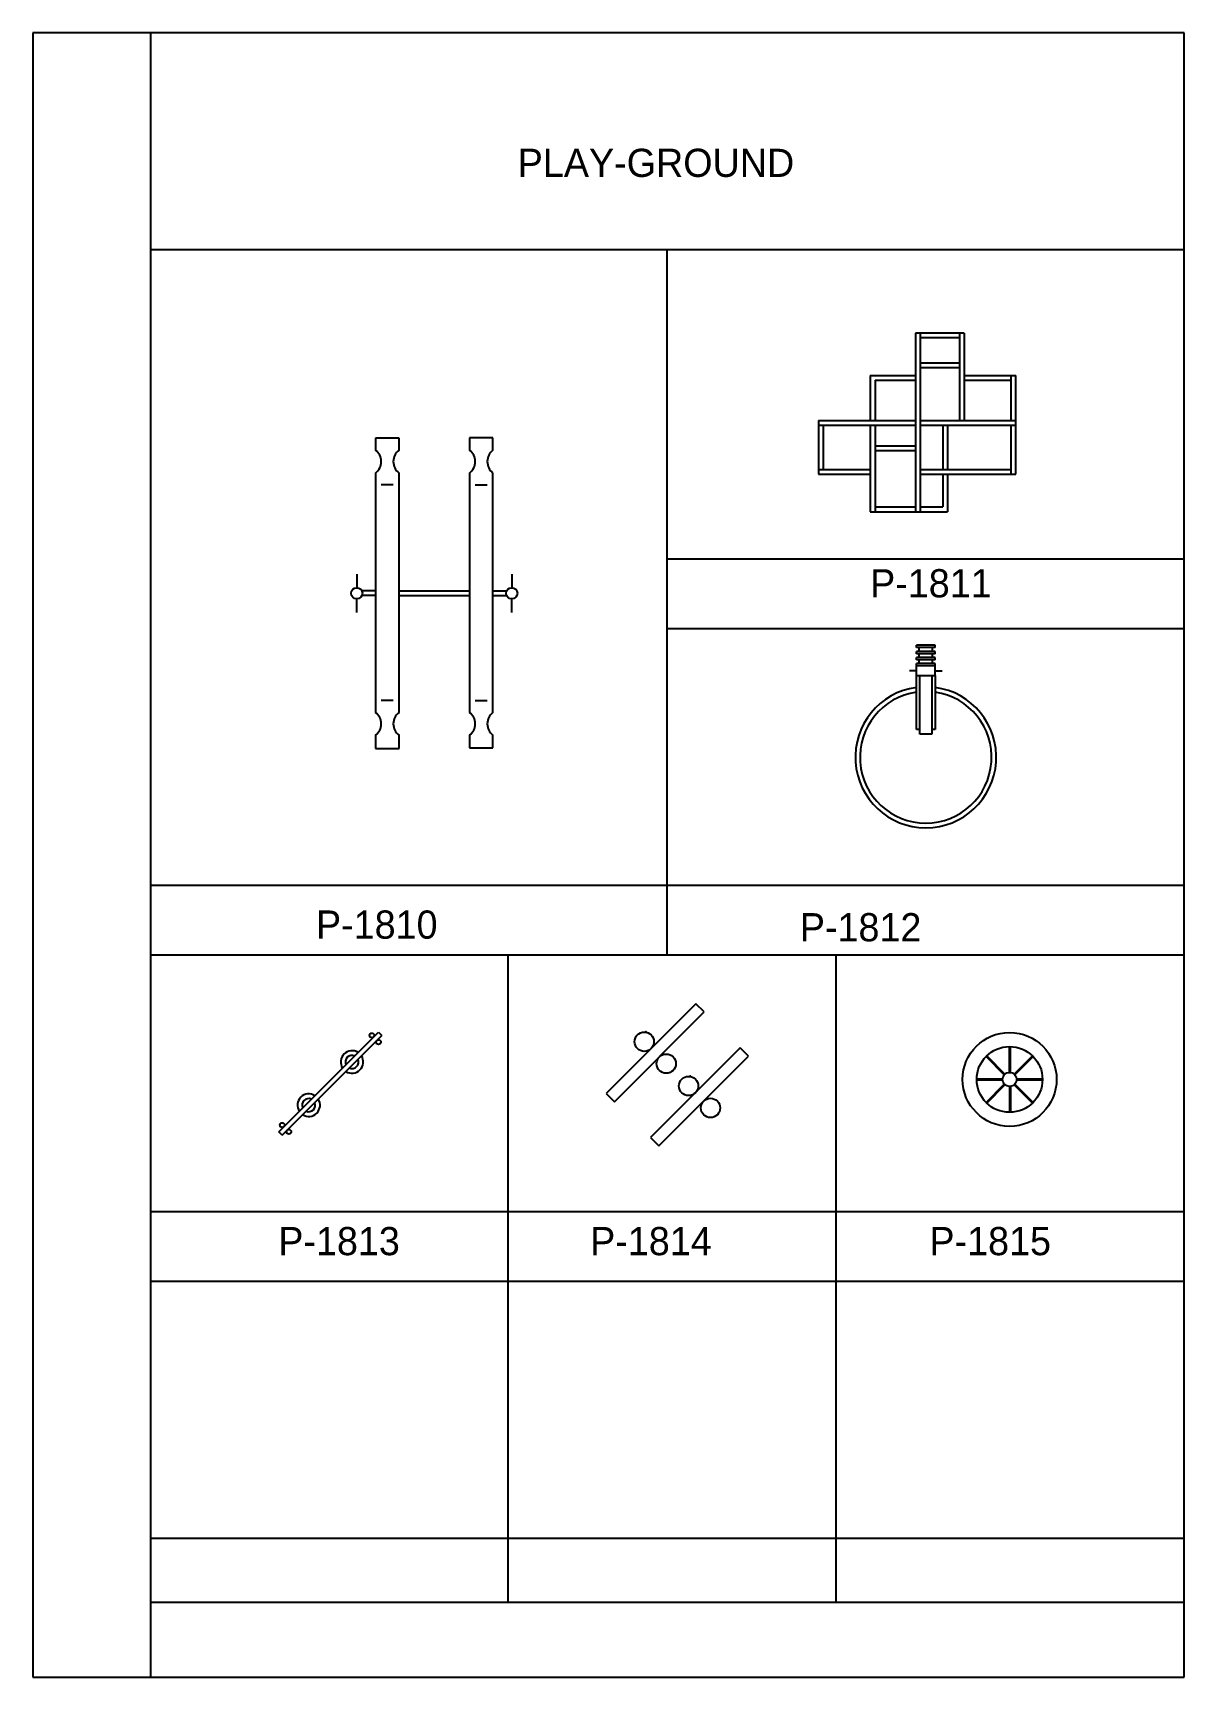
# Model space of a CAD drawing. Extents: x -74 to 94, y -49 to 40.
# Drawn here: x 69.69 to 94.19, y -38.9 to -3.9 of the extents above; entities that cross this region are included whole.
import ezdxf

# ---------------------------------------------------------------- set-up
doc = ezdxf.new("R2010")
doc.units = 0
doc.header["$LTSCALE"] = 100
doc.header["$MEASUREMENT"] = 0
doc.layers.get('0').update_dxf_attribs({"linetype": 'CONTINUOUS'})
for name, color, linetype in [('02', 1, 'CONTINUOUS'), ('FOLHA', 3, 'CONTINUOUS'), ('P-ARVORE', 2, 'CONTINUOUS'), ('P-PGROUND', 2, 'CONTINUOUS')]:
    doc.layers.add(name, color=color, linetype=linetype)

# ---------------------------------------------------------------- blocks, each defined once
blk = doc.blocks.new('FOLHAVERDE')
at = {"layer": 'FOLHA', "linetype": 'CONTINUOUS'}
for p, q in [((-5.455452325641609, 37.29801000890633), (-29.95545232564161, 37.29801000890633)), ((-29.95545232564161, 37.29801000890633), (-29.95545232564161, 2.298010008906331)), ((-27.45545232564161, 37.29801000890633), (-27.45545232564161, 2.298010008906331)), ((-5.455452325641609, 2.298010008906331), (-5.455452325641609, 37.29801000890633)), ((-27.45545232564161, 35.29801000890633), (-27.45545232564161, 2.298010008906331)), ((-29.95545232564161, 2.298010008906331), (-5.455452325641609, 2.298010008906331)), ((-27.45545232564161, 2.298010008906331), (-5.455452325641609, 2.298010008906331))]:
    blk.add_line(p, q, dxfattribs=at)
blk = doc.blocks.new('P-2011')
at = {"layer": 'P-PGROUND'}
for p, q in [((0.0001999999999999975, 0.002383150684931506), (-0.0002000000000000011, 0.002383150684931506)), ((-0.0002000000000000011, 0.002333150684931505), (-0.0002000000000000011, 0.002383150684931504)), ((0.0001999999999999975, 0.002333150684931505), (-0.0002000000000000011, 0.002333150684931505)), ((0.0001999999999999975, 0.002253150684931505), (-0.0002000000000000011, 0.002253150684931505)), ((-0.0002000000000000011, 0.002203150684931506), (-0.0002000000000000011, 0.002253150684931507)), ((0.0001999999999999975, 0.002203150684931506), (-0.0002000000000000011, 0.002203150684931506)), ((0.0001999999999999975, 0.002123150684931506), (-0.0002000000000000011, 0.002123150684931506)), ((-0.0002000000000000011, 0.002073150684931505), (-0.0002000000000000011, 0.002123150684931506)), ((-0.0001428463965200102, 0.002253150684931505), (-0.000142846396520012, 0.002333150684931505)), ((-0.000142846396520012, 0.002123150684931506), (-0.0001428463965200102, 0.002203150684931506)), ((0.0001428463965200066, 0.002253150684931505), (0.0001428463965200084, 0.002333150684931505)), ((0.0001428463965200084, 0.002123150684931506), (0.0001428463965200066, 0.002203150684931506)), ((0.0001999999999999975, 0.002333150684931505), (0.0001999999999999975, 0.002383150684931504)), ((0.0001999999999999975, 0.002203150684931506), (0.0001999999999999975, 0.002253150684931507)), ((0.0001999999999999958, 0.002073150684931505), (0.0001999999999999975, 0.002123150684931506)), ((-0.0002000000000000011, 0.001843150684931505), (-0.0003500000000000014, 0.001843150684931505)), ((0.0001999999999999975, 0.002073150684931505), (-0.0002000000000000011, 0.002073150684931505)), ((-0.0002000000000000011, 0.001743150684931505), (-0.0002000000000000011, 0.001993150684931505)), ((0.0001999999999999975, 0.001993150684931505), (-0.0002000000000000011, 0.001993150684931505)), ((0.0001999999999999975, 0.001943150684931506), (-0.0002000000000000011, 0.001943150684931506)), ((-0.0001428463965200102, 0.001993150684931505), (-0.0001428463965200102, 0.002073150684931505)), ((0.0001428463965200066, 0.001993150684931505), (0.0001428463965200066, 0.002073150684931505)), ((0.0001999999999999975, 0.001743150684931505), (0.0001999999999999958, 0.001993150684931505)), ((0.0001999999999999975, 0.001843150684931505), (0.0003499999999999979, 0.001843150684931505)), ((-0.0002000000000000011, 0.0005931506849315058), (-0.0002000000000000011, 0.001743150684931505)), ((-0.0002000000000000011, 0.001743150684931505), (0.0001999999999999975, 0.001743150684931505)), ((-0.0001250000000000018, 0.0004931506849315062), (-0.0001250000000000018, 0.001743150684931505)), ((-0.0001250000000000018, 0.001743150684931505), (0.0001249999999999982, 0.001743150684931505)), ((0.0001249999999999982, 0.001743150684931505), (0.0001249999999999982, 0.0004931506849315053)), ((0.0001999999999999975, 0.001743150684931505), (0.0001999999999999975, 0.0005931506849315058)), ((-0.0001250000000000018, 0.0005931506849315049), (-0.0001999999999999993, 0.0005931506849315058)), ((0.0001249999999999982, 0.0004931506849315053), (-0.0001250000000000018, 0.0004931506849315062)), ((0.0001999999999999975, 0.0005931506849315058), (0.0001249999999999982, 0.0005931506849315058))]:
    blk.add_line(p, q, dxfattribs=at)
for radius, start, end in [(0.0015, 97.66225566076612, 82.33774433923402), (0.0014, 98.21321070173823, 81.78678929826191)]:
    blk.add_arc((0, 0), radius, start, end, dxfattribs=at)
blk = doc.blocks.new('P-2012')
at = {"layer": 'P-PGROUND'}
for p, q in [((-0.0006250000000003197, 0.001624999999999766), (-0.0006250000000003197, 0.00149868272905973)), ((-0.0003750000000000142, 0.001624999999999766), (-0.0006250000000003197, 0.001624999999999766)), ((-0.0003750000000000142, 0.00149868272905973), (-0.0003750000000000142, 0.001624999999999766)), ((0.0006250000000003197, 0.001631544797785267), (0.0003750000000000142, 0.001631544797785267)), ((0.0003750000000000142, 0.001631544797785267), (0.0003750000000000142, 0.00149868272905973)), ((0.0006250000000003197, 0.00149868272905973), (0.0006250000000003197, 0.001631544797785267)), ((-0.0006250000000003197, 0.001255418465002656), (-0.0006250000000003197, -0.001292328869431536)), ((-0.0003750000000000142, -0.001292328869431536), (-0.0003750000000000142, 0.001255418465002656)), ((0.0003750000000000142, 0.001255418465002656), (0.0003750000000000142, -0.001292328869431536)), ((0.0006250000000003197, -0.001292328869431536), (0.0006250000000003197, 0.001255418465002656)), ((-0.0004356606752393688, 0.001129101194062621), (-0.000564339324760077, 0.001129101194062621)), ((0.0004356606752393688, 0.001129101194062621), (0.000564339324760077, 0.001129101194062621)), ((-0.0008249999999998536, 0.0001795364984049641), (-0.0008249999999998536, 3.500000000045134e-05)), ((0.0008249999999998536, 0.0001795364984049641), (0.0008249999999998536, 3.500000000045134e-05)), ((-0.0006250000000003197, 0), (-0.0007704564394268587, 0)), ((-0.0003750000000000142, 0), (0.0003750000000000142, 0)), ((0.0006250000000003197, 0), (0.0007704564394268587, 0)), ((-0.0008249999999998536, -0.0002295364984048476), (-0.0008249999999998536, -8.500000000033481e-05)), ((-0.0006250000000003197, -4.999999999988347e-05), (-0.0007704564394268587, -4.999999999988347e-05)), ((-0.0003750000000000142, -4.999999999988347e-05), (0.0003750000000000142, -4.999999999988347e-05)), ((0.0006250000000003197, -4.999999999988347e-05), (0.0007704564394268587, -4.999999999988347e-05)), ((0.0008249999999998536, -0.0002295364984048476), (0.0008249999999998536, -8.500000000033481e-05)), ((-0.0004356606752393688, -0.001166011598490613), (-0.000564339324760077, -0.001166011598490613)), ((0.0004356606752393688, -0.001166011598490613), (0.000564339324760077, -0.001166011598490613)), ((-0.0006250000000003197, -0.001535593133487723), (-0.0006250000000003197, -0.001674999999999649)), ((-0.0003750000000000142, -0.001674999999999649), (-0.0003750000000000142, -0.001535593133487723)), ((0.0003750000000000142, -0.001535593133487723), (0.0003750000000000142, -0.001668455202214147)), ((0.0006250000000003197, -0.001668455202214147), (0.0006250000000003197, -0.001535593133487723)), ((-0.0006250000000003197, -0.001674999999999649), (-0.0003750000000000142, -0.001674999999999649)), ((0.0003750000000000142, -0.001668455202214147), (0.0006250000000003197, -0.001668455202214147))]:
    blk.add_line(p, q, dxfattribs=at)
for centre in [(-0.0008249999999998536, -2.499999999994174e-05), (0.0008249999999998536, -2.499999999994174e-05)]:
    blk.add_circle(centre, 6e-05, dxfattribs=at)
for centre, start, end in [((-0.0007166133720675205, 0.001377050597031193), 306.9870743732764, 53.01292562672399), ((-0.0002833866279328134, 0.001377050597031193), 126.987074373276, 233.0129256267236), ((0.0002833866279328134, 0.001377050597031193), 306.9870743732764, 53.01292562672398), ((0.0007166133720675205, 0.001377050597031193), 126.987074373276, 233.0129256267236), ((-0.0007166133720675205, -0.001413961001460073), 306.987074373276, 53.01292562672358), ((-0.0002833866279328134, -0.001413961001460073), 126.9870743732764, 233.012925626724), ((0.0002833866279328134, -0.001413961001460073), 306.987074373276, 53.01292562672358), ((0.0007166133720675205, -0.001413961001460073), 126.9870743732764, 233.012925626724)]:
    blk.add_arc(centre, 0.0001522740473072015, start, end, dxfattribs=at)
blk = doc.blocks.new('P-2013')
at = {"layer": 'P-PGROUND'}
for p, q in [((0.00154999999999994, 0.001500000000000057), (0.001030000000000086, 0.001500000000000057)), ((0.001030000000000086, 0.001500000000000057), (0.001030000000000086, -0.0003999999999999559)), ((0.00107999999999997, 0.001500000000000057), (0.00107999999999997, -0.0003999999999999559)), ((0.001500000000000057, 0.001450000000000173), (0.00107999999999997, 0.001450000000000173)), ((0.001500000000000057, 0.001500000000000057), (0.001500000000000057, 0.0005699999999997374)), ((0.00154999999999994, 0.001500000000000057), (0.00154999999999994, 0.0005699999999997374)), ((0.0005500000000000504, 0.001050000000000217), (0.0005500000000000504, 0.0005699999999997374)), ((0.0005500000000000504, 0.001050000000000217), (0.001030000000000086, 0.001050000000000217)), ((0.001500000000000057, 0.001179999999999737), (0.00107999999999997, 0.001179999999999737)), ((0.001500000000000057, 0.001129999999999853), (0.00107999999999997, 0.001129999999999853)), ((0.00154999999999994, 0.001050000000000217), (0.002099999999999991, 0.001050000000000217)), ((0.002050000000000107, 0.0005699999999997374), (0.002050000000000107, 0.001050000000000217)), ((0.002099999999999991, 0), (0.002099999999999991, 0.001050000000000217)), ((0.0005999999999999339, 0.001000000000000334), (0.0005999999999999339, 0.0005699999999997374)), ((0.0005999999999999339, 0.001000000000000334), (0.001030000000000086, 0.001000000000000334)), ((0.00154999999999994, 0.001000000000000334), (0.002050000000000107, 0.001000000000000334)), ((0, 0.0005699999999997374), (0, 0)), ((0, 0.0005699999999997374), (0.001030000000000086, 0.0005699999999997374)), ((0.00107999999999997, 0.0005699999999997374), (0.002099999999999991, 0.0005699999999997374)), ((0, 0.0005199999999998539), (0.001030000000000086, 0.0005199999999998539)), ((4.999999999988347e-05, 0.0005199999999998539), (4.999999999988347e-05, 4.999999999988347e-05)), ((0.0005500000000000504, 0.0005199999999998539), (0.0005500000000000504, -0.0003999999999999559)), ((0.0005999999999999339, 0.0005199999999998539), (0.0005999999999999339, -0.0003999999999999559)), ((0.00107999999999997, 0.0005199999999998539), (0.002099999999999991, 0.0005199999999998539)), ((0.00132000000000021, 0.0005199999999998539), (0.00132000000000021, 4.999999999988347e-05)), ((0.001370000000000093, 0.0005199999999998539), (0.001370000000000093, 4.999999999988347e-05)), ((0.002050000000000107, 0), (0.002050000000000107, 0.0005199999999998539)), ((0.0005999999999999339, 0.000300000000000189), (0.001030000000000086, 0.000300000000000189)), ((0.0005999999999999339, 0.0002500000000003055), (0.001030000000000086, 0.0002500000000003055)), ((0, 4.999999999988347e-05), (0.0005500000000000504, 4.999999999988347e-05)), ((0, 0), (0.0005500000000000504, 0)), ((0.00107999999999997, 4.999999999988347e-05), (0.002050000000000107, 4.999999999988347e-05)), ((0.00107999999999997, 0), (0.002099999999999991, 0)), ((0.00132000000000021, 0), (0.00132000000000021, -0.0003500000000000725)), ((0.001370000000000093, 0), (0.001370000000000093, -0.0003999999999999559)), ((0.0005500000000000504, -0.0003999999999999559), (0.001370000000000093, -0.0003999999999999559)), ((0.0005999999999999339, -0.0003500000000000725), (0.001030000000000086, -0.0003500000000000725)), ((0.00107999999999997, -0.0003500000000000725), (0.00132000000000021, -0.0003500000000000725))]:
    blk.add_line(p, q, dxfattribs=at)
blk = doc.blocks.new('P-1813')
for p, q in [((-1.253935557466261, -0.8769031932667186), (0.867384786093385, 1.244417150292923)), ((-1.183224879347602, -0.947613871385375), (0.9380954642120432, 1.173706472174267)), ((0.867384786093385, 1.244417150292923), (0.9380954642120432, 1.173706472174267)), ((-1.183224879347602, -0.947613871385375), (-1.253935557466261, -0.8769031932667186))]:
    blk.add_line(p, q)
for centre in [(0.7259634298560687, 1.173706472174269), (0.867384786093385, 1.032285115936958), (-1.183224879347602, -0.7354818370294112), (-1.0418035231103, -0.876903193266724)]:
    blk.add_circle(centre, 0.05000000000000071)
for centre, radius, start, end in [((0.3016993611441481, 0.6080210472250283), 0.240000000000002, 57.02469918053004, 212.97530081947), ((0.3016993611441481, 0.6080210472250283), 0.140000000000002, 65.92483242745604, 204.075167572545), ((0.3016993611441481, 0.6080210472250283), 0.240000000000002, 237.0246991805301, 32.97530081946993), ((0.3016993611441481, 0.6080210472250283), 0.140000000000002, 245.924832427455, 24.07516757254393), ((-0.6175394543983654, -0.3112177683174817), 0.240000000000002, 57.02469918053001, 212.97530081947), ((-0.6175394543983654, -0.3112177683174817), 0.140000000000002, 65.92483242745499, 204.075167572544), ((-0.6175394543983654, -0.3112177683174817), 0.240000000000002, 237.0246991805301, 32.97530081946998), ((-0.6175394543983654, -0.3112177683174817), 0.140000000000002, 245.9248324274561, 24.07516757254499)]:
    blk.add_arc(centre, radius, start, end)
blk = doc.blocks.new('P-1814')
for p, q in [((0.4751521982993252, 1.557312320730506), (-1.434036110904346, -0.3518759884731779)), ((0.6519288935959635, 1.380535625433867), (0.4751521982993252, 1.557312320730506)), ((-1.257259415607722, -0.5286526837698162), (0.6519288935959635, 1.380535625433867)), ((1.417570855169343, 0.6148936638604878), (-0.4916174540343421, -1.294294645343196)), ((-0.3148407587377038, -1.471071340639827), (1.594347550465981, 0.4381169685638493)), ((1.594347550465981, 0.4381169685638493), (1.417570855169343, 0.6148936638604878)), ((-1.434036110904346, -0.3518759884731779), (-1.257259415607722, -0.5286526837698162)), ((-0.4916174540343421, -1.294294645343196), (-0.3148407587377038, -1.471071340639827))]:
    blk.add_line(p, q)
for centre in [(-0.6246100023946626, 0.7478862122208048), (-0.1574972149137339, 0.2807734247398759), (0.3178086544753553, -0.1945324446492063), (0.784921441956298, -0.6616452321301491)]:
    blk.add_circle(centre, 0.2052986196067224)
at = {"layer": '02'}
for p in [(-0.5941682927504688, 0.9545932989481996), (0.3482503641195491, 0.0121746420781832)]:
    blk.add_point(p, dxfattribs=at)
blk = doc.blocks.new('P-1815')
for p, q in [((-0.00792927644487662, 0.717657427000626), (-0.00792927644487662, 0.1676574270014299)), ((0.0120707235551194, 0.717657427000626), (0.0120707235551194, 0.1676574270014299)), ((-0.4999750910873004, 0.5055611060193179), (-0.1110663614352561, 0.116652376367286)), ((-0.4858329554635716, 0.5197032416430503), (-0.09692422581152726, 0.1307945119910183)), ((0.1010656729216279, 0.1307945119908673), (0.4899744025738002, 0.519703241643036)), ((0.1152078085453567, 0.116652376367135), (0.504116538197529, 0.5055611060193037)), ((-0.6979292764448033, 0.02765742700066554), (-0.1479292764454314, 0.02765742700066376)), ((-0.6979292764448033, 0.007657427000665962), (-0.1479292764454314, 0.007657427000664185)), ((0.1520707235556742, 0.02765742700066376), (0.7020707235550603, 0.02765742700066554)), ((0.1520707235556742, 0.007657427000664185), (0.7020707235550603, 0.007657427000665962)), ((-0.499975091087272, -0.4702462520180397), (-0.1110663614351139, -0.0813375223658781)), ((-0.4858329554635432, -0.4843883876417721), (-0.09692422581138516, -0.09547965798961044)), ((0.002070723555128495, -0.132342573000102), (0.002070723555128495, -0.682342572999298)), ((0.02207072355512452, -0.132342573000102), (0.02207072355512452, -0.682342572999298)), ((0.1010656729217843, -0.09547965798976144), (0.4899744025738144, -0.4843883876417934)), ((0.115207808545513, -0.08133752236602909), (0.5041165381975432, -0.470246252018061))]:
    blk.add_line(p, q)
for radius in [1, 0.7, 0.1500000000000001]:
    blk.add_circle((0.002070723555128495, 0.01765742700062667), radius)

msp = doc.modelspace()

# ---------------------------------------------------------------- linework, layer by layer
at = {"layer": 'FOLHA', "linetype": 'CONTINUOUS'}
for p, q in [((94.18593161799902, -8.522046253841665), (72.18593161799902, -8.522046253841665)), ((83.18593161799902, -23.52837962826578), (83.18593161799902, -8.522046253841665)), ((83.18593161799902, -15.10096569023204), (94.18593161799902, -15.10096569023204)), ((83.18593161799902, -16.58145730930534), (94.18593161799902, -16.58145730930534)), ((72.18593161799902, -22.04788800919249), (94.18593161799902, -22.04788800919249)), ((72.18593161799902, -23.52837962826578), (94.18593161799902, -23.52837962826578)), ((79.80023946223069, -37.30833997633175), (79.8002394622307, -23.52837962826578)), ((86.77891111282592, -37.30833997633175), (86.77891111282594, -23.52837962826578)), ((72.18593161799902, -28.99481032815294), (94.18593161799902, -28.99481032815294)), ((72.18593161799902, -30.47530194722623), (94.18593161799902, -30.47530194722623)), ((72.18593161799902, -35.94173264711338), (94.18593161799902, -35.94173264711338)), ((72.18593161799902, -37.30833997633175), (94.18593161799902, -37.30833997633175))]:
    msp.add_line(p, q, dxfattribs=at)
at = {"layer": 'P-ARVORE', "linetype": 'CONTINUOUS'}
for p, q in [((72.18593161799902, -5.902715193753068), (72.18593161799902, -38.90271519375307)), ((94.18593161799902, -38.90271519375307), (94.18593161799902, -5.902715193753068)), ((72.18593161799902, -38.90271519375307), (94.18593161799902, -38.90271519375307))]:
    msp.add_line(p, q, dxfattribs=at)

# ---------------------------------------------------------------- block references
for name, p in [('FOLHAVERDE', (99.64138394364062, -41.2007252026594)), ('P-1814', (83.32264637619056, -26.12494715316069)), ('P-1813', (76.17510454838447, -26.41640534296519)), ('P-1815', (90.47018820399654, -26.19781180754492))]:
    msp.add_blockref(name, p, dxfattribs=at)
for name, p, xscale, yscale, zscale in [('P-2013', (86.4077376099882, -13.29452845218219), 2000, 2000, 2000), ('P-2012', (78.22772651091674, -15.78229437451094), 2000, 2000, 2000), ('P-2011', (88.6890033085167, -19.32242617164412), 1000, 1000, 1000)]:
    msp.add_blockref(name, p, dxfattribs=dict(at, xscale=xscale, yscale=yscale, zscale=zscale))

# ---------------------------------------------------------------- texts
at = {"layer": 'FOLHA', "linetype": 'CONTINUOUS'}
for s, p in [('PLAY-GROUND', (80.00408697809053, -6.968731215453943)), ('P-1811', (87.50302848366925, -15.91844125840615)), ('P-1810', (75.710394231426, -23.18375742758957)), ('P-1812', (86.00741139885878, -23.23997147867408)), ('P-1813', (74.90811900860183, -29.9215816568917)), ('P-1814', (81.54512213442172, -29.9215816568917)), ('P-1815', (88.76559788295697, -29.9215816568917))]:
    msp.add_text(s, height=0.6, dxfattribs=at).set_placement(p)

doc.saveas('drawing.dxf')
